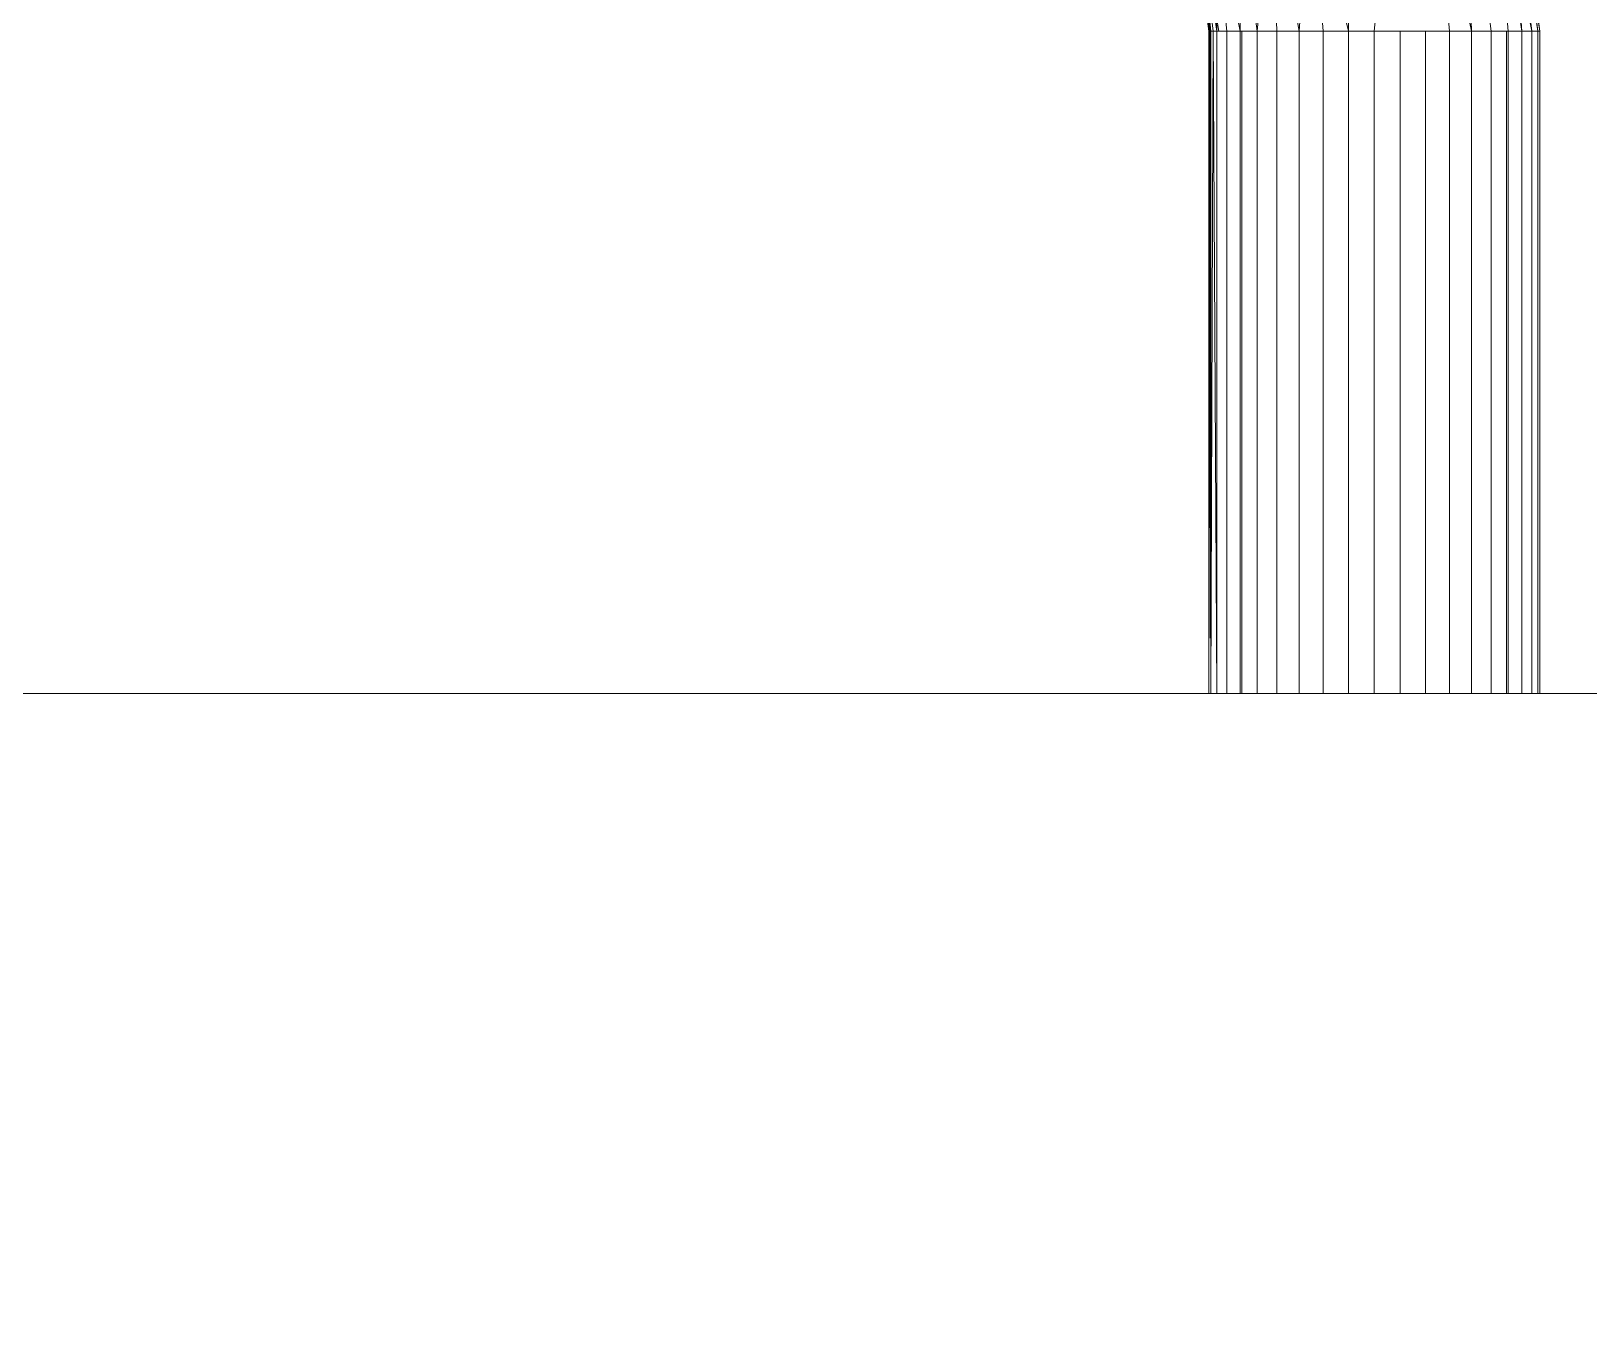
# Model space of a CAD drawing. Header units: centimetres. Extents: x -13467 to 3766, y -437 to 1921.
# Drawn here: x -4209.873 to -4205.167, y 184.896 to 188.8 of the extents above; entities that cross this region are included whole.
import ezdxf

# ---------------------------------------------------------------- set-up
doc = ezdxf.new("R2010")
doc.units = ezdxf.units.CM
doc.layers.add('M-EQPM', color=7, linetype='Continuous', lineweight=9)

# ---------------------------------------------------------------- blocks, each defined once
blk = doc.blocks.new('EQ-04-006 - EQ-04-006_dwg_Agrupar_318-1538744-Sección 1-2')
at = {"layer": 'M-EQPM', "color": 9, "true_color": 0xc0c0c0}
blk.add_line((-3653.2137, 186.8), (-3710.2137, 186.8), dxfattribs=at)
at = {"layer": 'M-EQPM', "color": 9, "true_color": 0xc0c0c0, "flags": 128}
for points in [[(-3652.5956, 186.8), (-3652.9008, 186.8), (-3653.2137, 186.8), (-3710.2137, 186.8), (-3710.5265, 186.8), (-3710.8317, 186.8)], [(-3652.5956, 184.8), (-3652.9008, 184.8), (-3653.2137, 184.8), (-3653.2137, 186.8), (-3653.2137, 184.8), (-3652.9008, 184.8), (-3652.9008, 186.8), (-3653.2137, 186.8), (-3710.2137, 186.8), (-3710.2137, 184.8), (-3653.2137, 184.8), (-3710.2137, 184.8), (-3710.5265, 184.8), (-3710.5265, 186.8), (-3710.2137, 186.8), (-3710.2137, 184.8), (-3710.5265, 184.8), (-3710.8317, 184.8)]]:
    blk.add_lwpolyline(points, dxfattribs=at)
blk = doc.blocks.new('EQ-04-006 - EQ-04-006_dwg_Agrupar_314-1538746-Sección 1-2')
at = {"layer": 'M-EQPM', "color": 136, "true_color": 0x007f7f}
for p, q in [((-3654.9637, 188.8), (-3654.9637, 186.8)), ((-3654.9602, 188.8), (-3654.9637, 186.8)), ((-3654.9602, 188.8), (-3654.9575, 186.8)), ((-3654.9575, 188.8), (-3654.9575, 186.8)), ((-3654.9499, 188.8), (-3654.9575, 186.8)), ((-3654.9499, 188.8), (-3654.9392, 186.8)), ((-3653.9698, 188.8), (-3653.9698, 186.8)), ((-3653.9698, 188.8), (-3653.9698, 186.8)), ((-3653.9637, 188.8), (-3653.9637, 186.8))]:
    blk.add_line(p, q, dxfattribs=at)
at = {"layer": 'M-EQPM', "color": 136, "true_color": 0x007f7f, "flags": 128}
for points in [[(-3654.0182, 188.8), (-3654.1136, 189.4297), (-3653.9881, 188.8), (-3654.1136, 189.4297), (-3654.0653, 189.4426), (-3654.3134, 190.0415), (-3654.2986, 190.05), (-3654.6959, 190.5678), (-3654.7079, 190.5557), (-3655.2222, 190.9503), (-3655.2472, 190.9071), (-3655.834, 191.1501), (-3655.8545, 191.0734)], [(-3654.7995, 190.4642), (-3654.7433, 190.5204), (-3654.3566, 190.0165), (-3654.3134, 190.0415), (-3654.0653, 189.4426), (-3654.0489, 189.447), (-3654.0653, 189.4426), (-3653.9881, 188.8), (-3653.9698, 188.8)], [(-3653.9881, 188.8), (-3653.9698, 188.8), (-3654.0653, 189.4426), (-3654.3134, 190.0415), (-3654.3566, 190.0165), (-3654.7433, 190.5204), (-3654.7995, 190.4642)], [(-3655.5887, 190.3155), (-3655.6404, 190.2259), (-3655.2995, 189.9642), (-3655.3556, 189.908), (-3655.1066, 189.5835), (-3655.1499, 189.5585), (-3654.9983, 189.1926), (-3654.9602, 188.8), (-3654.9983, 189.1926), (-3655.0148, 189.1882), (-3654.9602, 188.8), (-3654.9575, 186.8)], [(-3654.9392, 186.8), (-3654.9499, 188.8), (-3654.9983, 189.1926), (-3654.9501, 189.2056), (-3655.1066, 189.5835), (-3655.0378, 189.6232), (-3655.2995, 189.9642), (-3655.2262, 190.0374)], [(-3654.4254, 189.9768), (-3654.3566, 190.0165), (-3654.1136, 189.4297), (-3654.0653, 189.4426), (-3653.9881, 188.8)], [(-3653.9637, 186.8), (-3653.9637, 188.8), (-3653.9698, 188.8), (-3653.9637, 188.8), (-3654.0653, 189.4426), (-3653.9637, 188.8), (-3654.0489, 189.447), (-3654.0653, 189.4426), (-3653.9698, 188.8), (-3653.9698, 186.8)], [(-3653.9698, 186.8), (-3653.9698, 188.8), (-3654.0653, 189.4426), (-3654.0489, 189.447), (-3653.9698, 188.8), (-3654.0489, 189.447), (-3653.9637, 188.8), (-3653.9698, 188.8), (-3653.9637, 188.8), (-3653.9637, 186.8)], [(-3654.0182, 188.8), (-3654.0653, 189.4426), (-3653.9881, 188.8)], [(-3653.9698, 188.8), (-3654.0653, 189.4426), (-3653.9881, 188.8), (-3653.9698, 188.8), (-3653.9698, 186.8)], [(-3654.9575, 186.8), (-3654.9575, 188.8), (-3654.9983, 189.1926), (-3655.0148, 189.1882), (-3654.9575, 188.8), (-3655.0148, 189.1882), (-3654.9637, 188.8), (-3654.9575, 188.8), (-3654.9637, 188.8), (-3654.9637, 186.8)], [(-3654.9392, 188.8), (-3654.9983, 189.1926), (-3654.9575, 188.8), (-3654.9392, 188.8)], [(-3654.9328, 188.8), (-3654.9983, 189.1926), (-3654.9499, 188.8)], [(-3654.9637, 186.8), (-3654.9637, 188.8), (-3654.9602, 188.8), (-3654.9637, 188.8), (-3655.0148, 189.1882), (-3654.9602, 188.8), (-3654.9575, 186.8)], [(-3654.9575, 186.8), (-3654.9499, 188.8), (-3654.9602, 188.8), (-3654.9499, 188.8)], [(-3654.9575, 186.8), (-3654.9575, 188.8), (-3654.9392, 188.8)], [(-3654.9392, 186.8), (-3654.9499, 188.8), (-3654.9575, 186.8)], [(-3653.9881, 188.8), (-3653.9698, 188.8), (-3653.9698, 186.8)]]:
    blk.add_lwpolyline(points, dxfattribs=at)
blk.add_lwpolyline([(-3654.9637, 186.8), (-3654.9602, 188.8)], close=True, dxfattribs=at)
blk = doc.blocks.new('EQ-04-006 - EQ-04-006_dwg_Agrupar_317-1538747-Sección 1-2')
at = {"layer": 'M-EQPM', "color": 136, "true_color": 0x007f7f}
for p, q in [((-3654.9636, 188.8), (-3654.9637, 186.8)), ((-3654.9637, 186.8), (-3654.9575, 188.8)), ((-3654.9637, 186.8), (-3654.9636, 188.8)), ((-3654.9637, 186.8), (-3654.9636, 188.8)), ((-3654.9637, 188.8), (-3654.9637, 186.8)), ((-3654.9575, 186.8), (-3654.9636, 188.8)), ((-3654.9575, 186.8), (-3654.9575, 188.8)), ((-3654.9575, 188.8), (-3654.9575, 186.8)), ((-3654.9392, 186.8), (-3654.9392, 188.8)), ((-3654.9092, 186.8), (-3654.9092, 188.8)), ((-3654.8682, 186.8), (-3654.8682, 188.8)), ((-3654.8636, 188.8), (-3654.8637, 186.8)), ((-3654.8172, 186.8), (-3654.8172, 188.8)), ((-3654.7576, 188.8), (-3654.7576, 186.8)), ((-3654.6907, 186.8), (-3654.6907, 188.8)), ((-3654.6182, 188.8), (-3654.6182, 186.8)), ((-3654.5419, 188.8), (-3654.5419, 186.8)), ((-3654.5419, 188.8), (-3654.4637, 188.8)), ((-3654.4637, 186.8), (-3654.4637, 188.8)), ((-3654.3854, 188.8), (-3654.4637, 188.8)), ((-3654.3854, 188.8), (-3654.3854, 186.8)), ((-3654.3092, 188.8), (-3654.3092, 186.8)), ((-3654.3092, 186.8), (-3654.3092, 188.8)), ((-3654.2367, 188.8), (-3654.2367, 186.8)), ((-3654.2367, 188.8), (-3654.2367, 186.8)), ((-3654.1698, 186.8), (-3654.1698, 188.8)), ((-3654.1101, 188.8), (-3654.1101, 186.8)), ((-3654.0592, 188.8), (-3654.1101, 188.8)), ((-3654.0637, 188.8), (-3654.0637, 186.8)), ((-3654.0592, 186.8), (-3654.0592, 188.8)), ((-3654.0182, 186.8), (-3654.0182, 188.8)), ((-3653.9881, 186.8), (-3653.9881, 188.8)), ((-3653.9698, 186.8), (-3653.9698, 188.8)), ((-3653.9698, 186.8), (-3653.9698, 188.8)), ((-3653.9637, 186.8), (-3653.9637, 188.8))]:
    blk.add_line(p, q, dxfattribs=at)
at = {"layer": 'M-EQPM', "color": 136, "true_color": 0x007f7f, "flags": 128}
for points in [[(-3655.8545, 191.0734), (-3655.834, 191.1501), (-3655.2472, 190.9071), (-3655.2222, 190.9503), (-3654.7079, 190.5557), (-3654.6959, 190.5678), (-3654.2986, 190.05), (-3654.3134, 190.0415), (-3654.0653, 189.4426), (-3653.9881, 188.8), (-3653.9881, 186.8)], [(-3654.0182, 188.8), (-3654.1136, 189.4297), (-3654.0653, 189.4426), (-3654.0489, 189.447), (-3654.2986, 190.05), (-3654.3134, 190.0415), (-3654.7079, 190.5557), (-3654.7433, 190.5204), (-3655.2472, 190.9071), (-3655.2869, 190.8382)], [(-3654.9501, 189.2056), (-3654.9392, 188.8), (-3654.9983, 189.1926)], [(-3655.946, 190.7319), (-3655.4637, 190.5321), (-3655.5284, 190.42), (-3655.141, 190.1227), (-3655.2262, 190.0374), (-3654.9481, 189.675), (-3655.0378, 189.6232), (-3654.8733, 189.2261), (-3654.9501, 189.2056), (-3654.9392, 188.8), (-3654.9092, 188.8), (-3654.9092, 186.8)], [(-3654.8172, 186.8), (-3654.8172, 188.8), (-3654.8733, 189.2261), (-3654.8682, 188.8), (-3654.8733, 189.2261), (-3654.7733, 189.2529), (-3654.9481, 189.675), (-3654.8437, 189.7353), (-3655.141, 190.1227), (-3655.0495, 190.2142), (-3655.4637, 190.5321)], [(-3654.7316, 189.8), (-3654.8437, 189.7353), (-3654.6568, 189.2841), (-3654.6182, 188.8), (-3654.6182, 186.8)], [(-3653.9881, 188.8), (-3654.1136, 189.4297), (-3653.9881, 188.8), (-3654.0653, 189.4426), (-3654.1136, 189.4297), (-3654.1903, 189.4091)], [(-3654.1101, 188.8), (-3654.1903, 189.4091), (-3654.1136, 189.4297), (-3654.0592, 188.8)], [(-3654.0182, 186.8), (-3654.0182, 188.8), (-3654.1136, 189.4297), (-3654.0592, 188.8)], [(-3653.9637, 186.8), (-3653.9637, 188.8), (-3654.0489, 189.447), (-3653.9698, 188.8), (-3654.0489, 189.447), (-3654.0653, 189.4426), (-3653.9698, 188.8), (-3653.9881, 188.8)], [(-3653.9881, 188.8), (-3653.9698, 188.8), (-3654.0653, 189.4426), (-3654.0489, 189.447), (-3653.9637, 188.8), (-3654.0653, 189.4426), (-3653.9637, 188.8)], [(-3653.9881, 188.8), (-3654.0653, 189.4426), (-3653.9698, 188.8), (-3653.9637, 188.8), (-3653.9698, 188.8), (-3653.9698, 186.8)], [(-3653.9637, 188.8), (-3653.9698, 188.8), (-3654.0653, 189.4426), (-3653.9881, 188.8)], [(-3654.1698, 188.8), (-3654.1903, 189.4091), (-3654.2903, 189.3823), (-3654.1698, 188.8), (-3654.2367, 188.8)], [(-3654.2367, 188.8), (-3654.2903, 189.3823), (-3654.1698, 188.8), (-3654.1101, 188.8), (-3654.0592, 188.8), (-3654.0592, 186.8)], [(-3654.1101, 186.8), (-3654.1101, 188.8), (-3654.1903, 189.4091), (-3654.1698, 188.8)], [(-3654.5318, 189.3176), (-3654.6568, 189.2841), (-3654.5419, 188.8), (-3654.6182, 188.8), (-3654.6568, 189.2841), (-3654.5419, 188.8)], [(-3654.6182, 186.8), (-3654.6182, 188.8), (-3654.6907, 188.8), (-3654.7733, 189.2529), (-3654.7576, 188.8), (-3654.8172, 188.8), (-3654.7733, 189.2529), (-3654.8172, 188.8), (-3654.8733, 189.2261), (-3654.7733, 189.2529), (-3654.7576, 188.8)], [(-3654.5419, 186.8), (-3654.5419, 188.8), (-3654.6182, 188.8), (-3654.6907, 188.8), (-3654.6568, 189.2841), (-3654.6907, 188.8), (-3654.7733, 189.2529), (-3654.6568, 189.2841)], [(-3654.9637, 188.8), (-3655.0148, 189.1882), (-3654.9983, 189.1926), (-3654.9575, 188.8), (-3655.0148, 189.1882), (-3654.9575, 188.8), (-3654.9983, 189.1926), (-3654.9392, 188.8)], [(-3654.9392, 186.8), (-3654.9392, 188.8), (-3654.9983, 189.1926), (-3654.9575, 188.8), (-3654.9983, 189.1926), (-3654.9636, 188.8), (-3654.9983, 189.1926), (-3655.0148, 189.1882), (-3654.9637, 188.8), (-3654.9575, 188.8), (-3654.9575, 186.8)], [(-3654.9092, 186.8), (-3654.9092, 188.8), (-3654.9501, 189.2056), (-3654.8682, 188.8), (-3654.9092, 188.8), (-3654.9501, 189.2056), (-3654.8682, 188.8), (-3654.8172, 188.8), (-3654.7576, 188.8), (-3654.7576, 186.8)], [(-3654.9637, 186.8), (-3654.9636, 188.8), (-3654.9575, 188.8), (-3654.9575, 186.8)], [(-3654.9392, 188.8), (-3654.9575, 188.8), (-3654.9636, 188.8), (-3654.9575, 188.8), (-3654.9392, 188.8), (-3654.9092, 188.8), (-3654.8682, 188.8), (-3654.8682, 186.8)], [(-3654.9392, 186.8), (-3654.9392, 188.8), (-3654.9575, 188.8), (-3654.9575, 186.8)], [(-3654.9392, 188.8), (-3654.9575, 188.8), (-3654.9575, 186.8)], [(-3654.8172, 186.8), (-3654.8172, 188.8), (-3654.8682, 188.8), (-3654.8682, 186.8)], [(-3654.7576, 188.8), (-3654.6907, 188.8), (-3654.6907, 186.8)], [(-3654.7576, 186.8), (-3654.7576, 188.8), (-3654.6907, 188.8), (-3654.6907, 186.8)], [(-3654.5419, 186.8), (-3654.5419, 188.8), (-3654.4637, 188.8), (-3654.4637, 186.8)], [(-3654.3854, 186.8), (-3654.3854, 188.8), (-3654.4637, 188.8), (-3654.4637, 186.8)], [(-3654.3854, 188.8), (-3654.3092, 188.8), (-3654.2367, 188.8), (-3654.2367, 186.8)], [(-3654.3092, 186.8), (-3654.3092, 188.8), (-3654.3854, 188.8), (-3654.3854, 186.8)], [(-3654.1698, 186.8), (-3654.1698, 188.8), (-3654.2367, 188.8), (-3654.3092, 188.8)], [(-3654.1101, 186.8), (-3654.1101, 188.8), (-3654.1698, 188.8), (-3654.1698, 186.8)], [(-3654.0592, 188.8), (-3654.0182, 188.8), (-3653.9881, 188.8), (-3653.9881, 186.8)], [(-3654.0182, 186.8), (-3654.0182, 188.8), (-3654.0592, 188.8), (-3654.0592, 186.8)], [(-3653.9698, 186.8), (-3653.9698, 188.8), (-3653.9881, 188.8), (-3654.0182, 188.8)], [(-3653.9698, 186.8), (-3653.9698, 188.8), (-3653.9881, 188.8)], [(-3653.9637, 186.8), (-3653.9637, 188.8), (-3653.9698, 188.8), (-3653.9698, 186.8)]]:
    blk.add_lwpolyline(points, dxfattribs=at)
for points in [[(-3654.4637, 188.8), (-3654.4068, 189.3511)], [(-3654.5318, 189.3176), (-3654.5419, 188.8)], [(-3654.9637, 186.8), (-3654.9575, 188.8)], [(-3654.9637, 186.8), (-3654.9636, 188.8)], [(-3654.9575, 186.8), (-3654.9636, 188.8)]]:
    blk.add_lwpolyline(points, close=True, dxfattribs=at)
blk = doc.blocks.new('EQ-04-006 - EQ-04-006_dwg_011_ENZUNCHADOR_dwg-1538751-Sección 1-2')
for name in ['EQ-04-006 - EQ-04-006_dwg_Agrupar_314-1538746-Sección 1-2', 'EQ-04-006 - EQ-04-006_dwg_Agrupar_317-1538747-Sección 1-2', 'EQ-04-006 - EQ-04-006_dwg_Agrupar_318-1538744-Sección 1-2']:
    blk.add_blockref(name, (0, 0))
blk = doc.blocks.new('EQ-04-006 - EQ-04-006_dwg-1538743-Sección 1-2')
blk.add_blockref('EQ-04-006 - EQ-04-006_dwg_011_ENZUNCHADOR_dwg-1538751-Sección 1-2', (0, 0))
blk = doc.blocks.new('EQ-04-006 - EQ-04-006-1538756-Sección 1-2')
blk.add_blockref('EQ-04-006 - EQ-04-006_dwg-1538743-Sección 1-2', (0, 0))
blk = doc.blocks.new('PQ_RVR_MEP-01_ZZ_ZZ_MO_T_A_rvt-2-Sección 1-2')
at = {"layer": 'M-EQPM', "lineweight": 9}
blk.add_blockref('EQ-04-006 - EQ-04-006-1538756-Sección 1-2', (0, 0), dxfattribs=at)

msp = doc.modelspace()

# ---------------------------------------------------------------- block references
at = {"lineweight": 5}
msp.add_blockref('PQ_RVR_MEP-01_ZZ_ZZ_MO_T_A_rvt-2-Sección 1-2', (-551.352, 0), dxfattribs=at)

doc.saveas('drawing.dxf')
